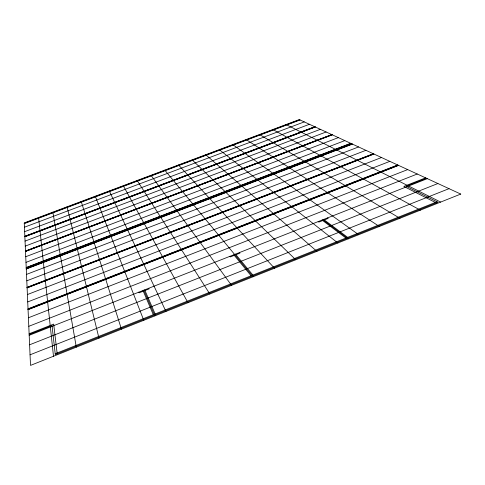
<?xml version="1.0" encoding="UTF-8"?>
<svg xmlns="http://www.w3.org/2000/svg" width="485" height="485" viewBox="0 0 485 485"><rect width="100%" height="100%" fill="white"/><g stroke="black" fill="none" stroke-linecap="round" stroke-linejoin="round"><path stroke-width="0.73" d="M55.199 353.741L437.021 201.79M29.609 344.793L437.9 183.524M30.046 354.808L449.025 188.659M29.124 333.771L53.683 324.113L57.2 353.856M425.618 177.862L403.841 186.428L436.294 202.942M29.155 334.535L52.016 325.544L55.296 354.614L437.973 202.269L406.218 186.222L426.473 178.256M29.191 335.305L427.327 178.65M143.269 291.188L139.165 292.807L138.892 292.14M144.979 290.515L149.077 288.902L148.786 288.248M234.285 255.365L230.296 256.935L229.829 256.359M235.946 254.716L239.923 253.146L239.444 252.576M322.701 220.566L318.827 222.094L318.184 221.596M324.32 219.929L328.187 218.408L327.52 217.923M28.797 326.314L417.27 174.012M28.027 308.884L397.694 164.985M28.039 309.103L397.936 165.1M28.057 309.545L398.434 165.324M28.063 309.654L398.561 165.385M28.421 317.772L407.691 169.598M27.724 301.925L389.837 161.366M27.081 287.338L373.317 153.745M27.093 287.532L373.535 153.842M27.099 287.72L373.747 153.945M27.105 287.914L373.965 154.042M27.396 294.559L381.507 157.522M26.511 274.401L358.585 146.949M26.796 280.815L365.896 150.326M25.984 262.367L344.823 140.608M26.208 267.508L350.703 143.317M26.22 267.756L350.988 143.451M26.232 268.005L351.279 143.578M26.245 268.253L351.564 143.712M26.257 268.508L351.849 143.845M26.263 268.757L352.14 143.978M26.275 269.011L352.425 144.112M25.487 251.018L331.788 134.594M25.493 251.163L331.952 134.672M25.499 251.309L332.122 134.751M25.505 251.46L332.292 134.824M25.735 256.729L338.348 137.619M24.838 236.298L314.801 126.761M24.844 236.365L314.88 126.797M24.85 236.625L315.183 126.937M24.856 236.759L315.335 127.003M25.05 241.106L320.361 129.325M25.268 246.107L326.132 131.987M24.28 223.609L300.088 119.977M24.438 227.204L304.265 121.899M24.638 231.666L309.442 124.287M24.268 223.258L299.675 119.783M307.945 129.416L308.393 129.628M324.483 137.364L324.98 137.607M365.114 156.91L365.751 157.213M388.97 168.38L389.697 168.731M286.077 124.554L440.616 202.081M294.037 134.666L294.462 134.891M309.83 142.936L310.309 143.184M348.648 163.263L349.261 163.578M371.455 175.2L372.147 175.564M272.831 129.525L420.343 210.157M280.063 139.947L280.469 140.177M295.11 148.531L295.559 148.792M332.098 169.647L332.674 169.98M353.832 182.057L354.493 182.439M259.53 134.527L399.937 218.28M266.029 145.251L266.417 145.488M280.312 154.157L280.742 154.424M315.45 176.073L316.002 176.413M336.111 188.956L336.742 189.35M246.168 139.547L379.385 226.465M251.927 150.574L252.297 150.823M265.447 159.808L265.853 160.086M298.712 182.53L299.233 182.887M318.281 195.898L318.881 196.304M232.745 144.585L358.7 234.704M323.659 219.438L347.642 237.359M237.765 155.927L238.111 156.182M250.509 165.488L250.89 165.773M281.882 189.023L282.379 189.392M300.354 202.875L300.918 203.3M322.858 219.76L348.303 238.844M322.052 220.075L345.914 238.044M219.268 149.647L337.869 243.003M223.536 161.299L223.858 161.566M235.498 171.193L235.856 171.49M264.962 195.552L265.428 195.934M282.318 209.896L282.846 210.332M205.737 154.733L316.899 251.351M220.414 176.922L220.748 177.231M247.95 202.118L248.381 202.512M264.173 216.959L264.671 217.413M192.139 159.838L295.777 259.76M205.258 182.687L205.567 183.003M230.842 208.72L231.242 209.126M245.925 224.064L246.386 224.531M178.486 164.967L274.516 268.229M190.023 188.477L190.314 188.804M213.636 215.358L214.012 215.776M227.568 231.212L227.992 231.697M235.467 254.14L252.885 275.068M164.773 170.12L253.103 276.759M233.812 254.795L251.103 275.777M174.721 194.291L174.982 194.631M196.34 222.033L196.68 222.463M209.102 238.402L209.49 238.899M150.999 175.291L231.545 285.344M151.399 188.556L151.611 188.865M159.341 200.141L159.577 200.487M178.947 228.744L179.256 229.193M190.526 245.628L190.878 246.144M137.164 180.493L209.829 293.989M136.77 194.079L136.958 194.4M143.881 206.016L144.094 206.374M161.456 235.492L161.729 235.952M171.835 252.903L172.151 253.437M123.263 185.713L187.968 302.701M122.068 199.632L122.238 199.965M128.349 211.921L128.537 212.291M143.863 242.282L144.106 242.755M153.036 260.227L153.315 260.772M109.307 190.957L165.949 311.467M144.694 289.86L155.139 313.965M107.306 205.21L107.452 205.549M112.738 217.85L112.902 218.232M126.173 249.102L126.385 249.593M134.121 267.587L134.363 268.15M143.839 290.194L154.879 315.874M142.99 290.527L153.296 314.698M95.29 196.219L143.772 320.3M92.471 210.817L92.593 211.163M97.055 223.815L97.188 224.203M108.385 255.971L108.567 256.474M115.097 274.995L115.297 275.577M81.207 201.511L121.444 329.188M77.564 216.443L77.667 216.807M81.286 229.805L81.401 230.211M90.495 262.87L90.64 263.391M95.951 282.446L96.115 283.04M67.063 206.822L98.952 338.148M62.589 222.106L62.668 222.476M65.445 235.831L65.53 236.243M72.507 269.812L72.617 270.345M76.691 289.945L76.818 290.557M52.853 212.157L76.303 347.169M47.542 227.786L47.597 228.168M49.519 241.882L49.579 242.306M54.417 276.796L54.49 277.341M57.315 297.487L57.406 298.117M38.582 217.522L53.489 356.251M32.428 233.497L32.459 233.885M33.52 247.962L33.55 248.399M36.217 283.816L36.26 284.38M37.824 305.071L37.872 305.726M460.75 194.067L30.513 365.405L24.25 222.906L299.269 119.595L460.75 194.067"/></g></svg>
